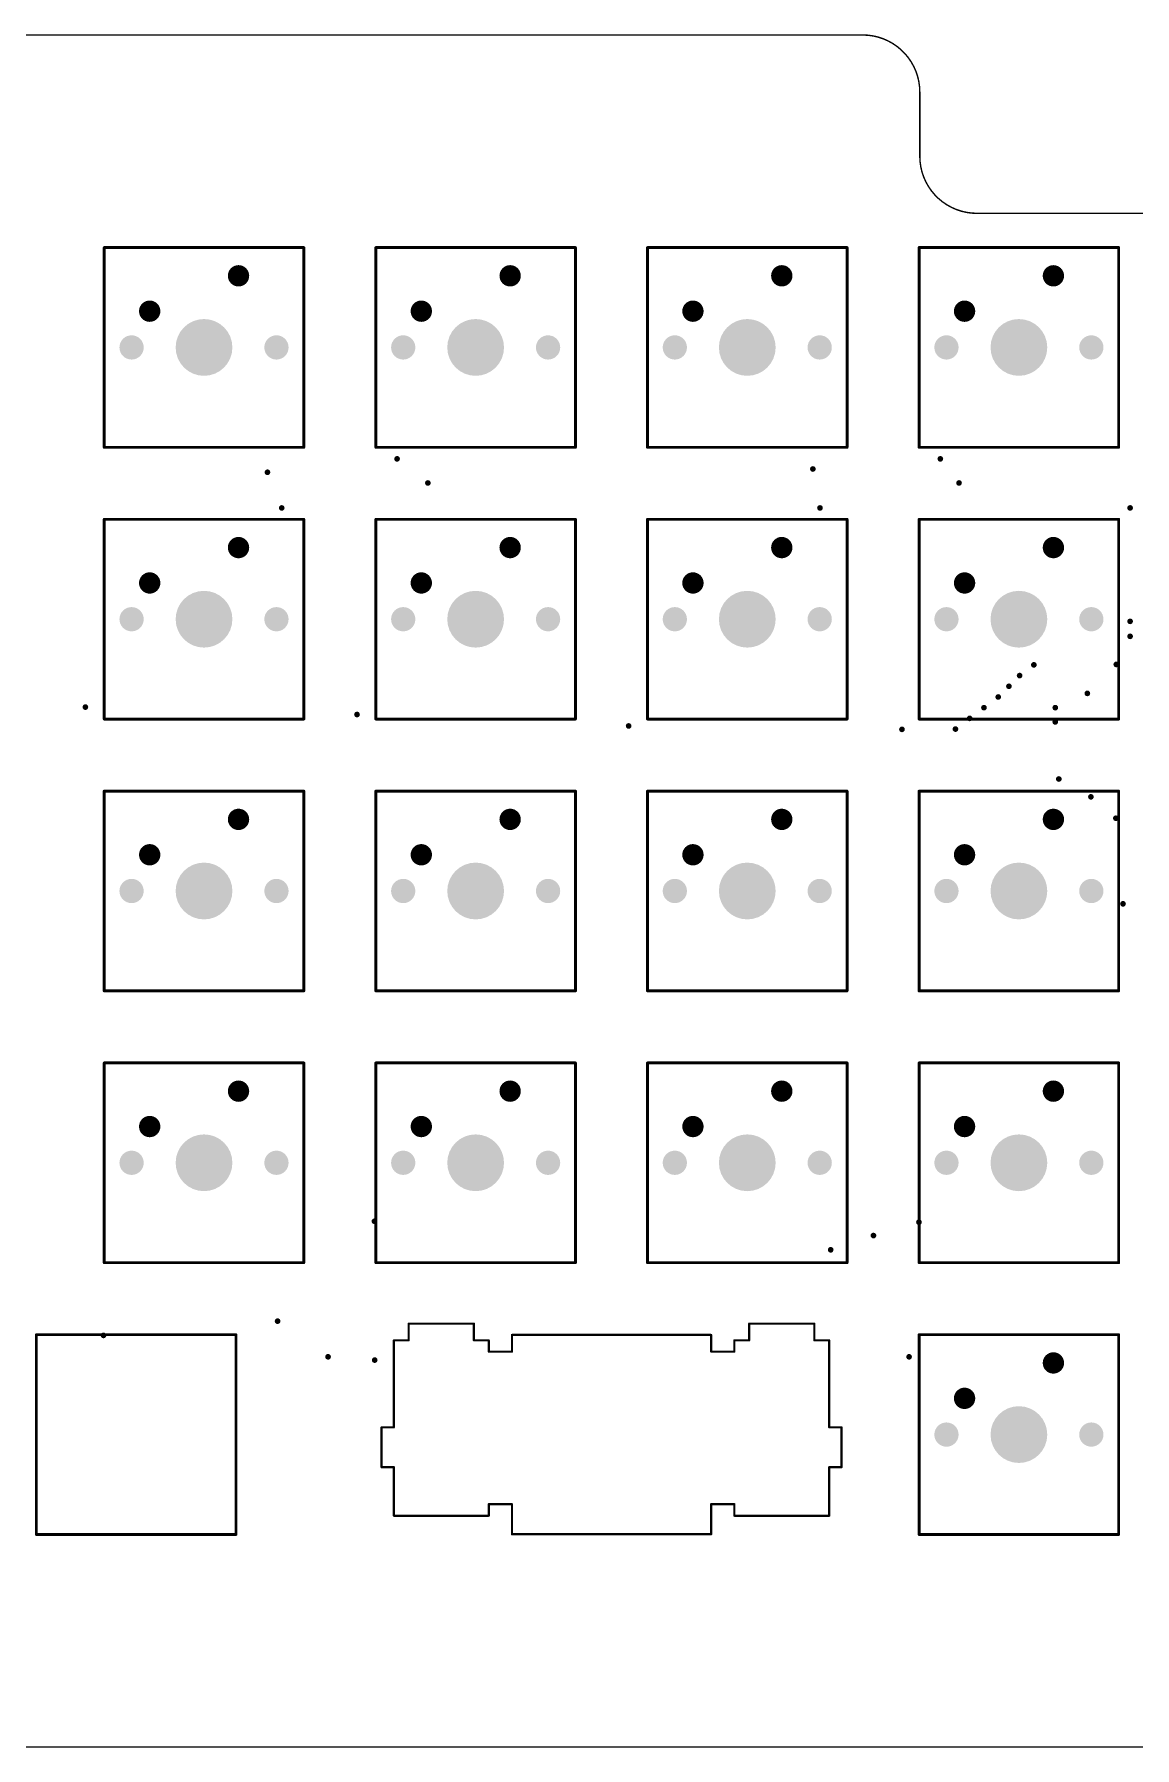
# Model space of a CAD drawing. Header units: millimetres. Extents: x -160 to 160, y -98 to 22.
# Drawn here: x -88.1 to -10.9, y -98.1 to 22 of the extents above; entities that cross this region are included whole.
import ezdxf

# ---------------------------------------------------------------- set-up
doc = ezdxf.new("R2010")
doc.units = ezdxf.units.MM
for name, color, linetype in [('Mechanical3', 76, 'Continuous'), ('PadHoleLayer', 156, 'Continuous'), ('ViaHoleLayer', 16, 'Continuous')]:
    doc.layers.add(name, color=color, linetype=linetype)

# ---------------------------------------------------------------- blocks, each defined once
blk = doc.blocks.new('R4_1_NOLED_140')
at = {"layer": 'PadHoleLayer'}
h = blk.add_hatch(color=156, dxfattribs=at)
edge = h.paths.add_edge_path()
edge.add_arc((2.42, 5.02), 0.749, 0, 360)
h = blk.add_hatch(color=156, dxfattribs=at)
edge = h.paths.add_edge_path()
edge.add_arc((-3.81, 2.54), 0.749, 0, 360)
h = blk.add_hatch(color=156, dxfattribs=at)
edge = h.paths.add_edge_path()
edge.add_arc((0, 0), 1.99, 0, 360)
h = blk.add_hatch(color=156, dxfattribs=at)
edge = h.paths.add_edge_path()
edge.add_arc((-5.08, 0), 0.851, 0, 360)
h = blk.add_hatch(color=156, dxfattribs=at)
edge = h.paths.add_edge_path()
edge.add_arc((5.08, 0), 0.851, 0, 360)
at = {"layer": 'Mechanical3', "const_width": 0.2}
for points in [[(-7, -7), (-7, 7)], [(-7, 7), (7, 7)], [(7, -7), (7, 7)], [(-7, -7), (7, -7)]]:
    blk.add_lwpolyline(points, dxfattribs=at)
at = {"layer": 'Mechanical3', "const_width": 0.1}
for points in [[(-7.05, 7, 1), (-6.95, 7, 1)], [(-7.05, 7, 1), (-6.95, 7, 1)], [(6.95, 7, 1), (7.05, 7, 1)], [(6.95, 7, 1), (7.05, 7, 1)], [(-7.05, -7, 1), (-6.95, -7, 1)], [(-7.05, -7, 1), (-6.95, -7, 1)], [(6.95, -7, 1), (7.05, -7, 1)], [(6.95, -7, 1), (7.05, -7, 1)]]:
    blk.add_lwpolyline(points, format="xyb", close=True, dxfattribs=at)
blk = doc.blocks.new('R4_2_NOLED_180_141')
at = {"layer": 'PadHoleLayer'}
h = blk.add_hatch(color=156, dxfattribs=at)
edge = h.paths.add_edge_path()
edge.add_arc((-11.938, 8.255), 2, 0, 360)
h = blk.add_hatch(color=156, dxfattribs=at)
edge = h.paths.add_edge_path()
edge.add_arc((11.938, 8.255), 2, 0, 360)
h = blk.add_hatch(color=156, dxfattribs=at)
edge = h.paths.add_edge_path()
edge.add_arc((2.4189, 5.0208), 0.7493, 0, 360)
h = blk.add_hatch(color=156, dxfattribs=at)
edge = h.paths.add_edge_path()
edge.add_arc((-3.81, 2.54), 0.7493, 0, 360)
h = blk.add_hatch(color=156, dxfattribs=at)
edge = h.paths.add_edge_path()
edge.add_arc((0, 0), 1.9939, 0, 360)
h = blk.add_hatch(color=156, dxfattribs=at)
edge = h.paths.add_edge_path()
edge.add_arc((-5.08, 0), 0.8509, 0, 360)
h = blk.add_hatch(color=156, dxfattribs=at)
edge = h.paths.add_edge_path()
edge.add_arc((5.08, 0), 0.8509, 0, 360)
h = blk.add_hatch(color=156, dxfattribs=at)
edge = h.paths.add_edge_path()
edge.add_arc((-11.938, -6.985), 1.5, 0, 360)
h = blk.add_hatch(color=156, dxfattribs=at)
edge = h.paths.add_edge_path()
edge.add_arc((11.938, -6.985), 1.5, 0, 360)
at = {"layer": 'Mechanical3', "const_width": 0.1524}
for points in [[(-14.224, 7.7724), (-9.652, 7.7724)], [(-14.224, 6.604), (-14.224, 7.7724)], [(-9.652, 6.604), (-9.652, 7.7724)], [(9.652, 7.7724), (14.224, 7.7724)], [(9.652, 6.604), (9.652, 7.7724)], [(14.224, 6.604), (14.224, 7.7724)], [(-15.2654, 6.604), (-14.224, 6.604)], [(-15.2654, 0.508), (-15.2654, 6.604)], [(-9.652, 6.604), (-8.6106, 6.604)], [(-8.6106, 5.8166), (-8.6106, 6.604)], [(-6.985, 5.8166), (-6.985, 6.985)], [(-6.985, 6.985), (6.985, 6.985)], [(6.985, 5.8166), (6.985, 6.985)], [(8.6106, 6.604), (9.652, 6.604)], [(8.6106, 5.8166), (8.6106, 6.604)], [(14.224, 6.604), (15.2654, 6.604)], [(15.2654, 0.508), (15.2654, 6.604)], [(-8.6106, 5.8166), (-6.985, 5.8166)], [(6.985, 5.8166), (8.6106, 5.8166)], [(-16.129, 0.508), (-15.2654, 0.508)], [(-16.129, -2.286), (-16.129, 0.508)], [(15.2654, 0.508), (16.129, 0.508)], [(16.129, -2.286), (16.129, 0.508)], [(-16.129, -2.286), (-15.2654, -2.286)], [(-15.2654, -5.6896), (-15.2654, -2.286)], [(15.2654, -2.286), (16.129, -2.286)], [(15.2654, -5.6896), (15.2654, -2.286)], [(-8.6106, -5.6896), (-8.6106, -4.8768)], [(-8.6106, -4.8768), (-6.985, -4.8768)], [(-6.985, -6.985), (-6.985, -4.8768)], [(6.985, -6.985), (6.985, -4.8768)], [(6.985, -4.8768), (8.6106, -4.8768)], [(8.6106, -5.6896), (8.6106, -4.8768)], [(-15.2654, -5.6896), (-8.6106, -5.6896)], [(8.6106, -5.6896), (15.2654, -5.6896)], [(-6.985, -6.985), (6.985, -6.985)]]:
    blk.add_lwpolyline(points, dxfattribs=at)
at = {"layer": 'Mechanical3', "const_width": 0.0762}
for points in [[(-14.2621, 7.7724, 1), (-14.1859, 7.7724, 1)], [(-14.2621, 7.7724, 1), (-14.1859, 7.7724, 1)], [(-9.6901, 7.7724, 1), (-9.6139, 7.7724, 1)], [(-9.6901, 7.7724, 1), (-9.6139, 7.7724, 1)], [(9.6139, 7.7724, 1), (9.6901, 7.7724, 1)], [(9.6139, 7.7724, 1), (9.6901, 7.7724, 1)], [(14.1859, 7.7724, 1), (14.2621, 7.7724, 1)], [(14.1859, 7.7724, 1), (14.2621, 7.7724, 1)], [(-15.3035, 6.604, 1), (-15.2273, 6.604, 1)], [(-15.3035, 6.604, 1), (-15.2273, 6.604, 1)], [(-14.2621, 6.604, 1), (-14.1859, 6.604, 1)], [(-14.2621, 6.604, 1), (-14.1859, 6.604, 1)], [(-9.6901, 6.604, 1), (-9.6139, 6.604, 1)], [(-9.6901, 6.604, 1), (-9.6139, 6.604, 1)], [(-8.6487, 6.604, 1), (-8.5725, 6.604, 1)], [(-8.6487, 6.604, 1), (-8.5725, 6.604, 1)], [(-7.0231, 6.985, 1), (-6.9469, 6.985, 1)], [(-7.0231, 6.985, 1), (-6.9469, 6.985, 1)], [(6.9469, 6.985, 1), (7.0231, 6.985, 1)], [(6.9469, 6.985, 1), (7.0231, 6.985, 1)], [(8.5725, 6.604, 1), (8.6487, 6.604, 1)], [(8.5725, 6.604, 1), (8.6487, 6.604, 1)], [(9.6139, 6.604, 1), (9.6901, 6.604, 1)], [(9.6139, 6.604, 1), (9.6901, 6.604, 1)], [(14.1859, 6.604, 1), (14.2621, 6.604, 1)], [(14.1859, 6.604, 1), (14.2621, 6.604, 1)], [(15.2273, 6.604, 1), (15.3035, 6.604, 1)], [(15.2273, 6.604, 1), (15.3035, 6.604, 1)], [(-8.6487, 5.8166, 1), (-8.5725, 5.8166, 1)], [(-8.6487, 5.8166, 1), (-8.5725, 5.8166, 1)], [(-7.0231, 5.8166, 1), (-6.9469, 5.8166, 1)], [(-7.0231, 5.8166, 1), (-6.9469, 5.8166, 1)], [(6.9469, 5.8166, 1), (7.0231, 5.8166, 1)], [(6.9469, 5.8166, 1), (7.0231, 5.8166, 1)], [(8.5725, 5.8166, 1), (8.6487, 5.8166, 1)], [(8.5725, 5.8166, 1), (8.6487, 5.8166, 1)], [(-16.1671, 0.508, 1), (-16.0909, 0.508, 1)], [(-16.1671, 0.508, 1), (-16.0909, 0.508, 1)], [(-15.3035, 0.508, 1), (-15.2273, 0.508, 1)], [(-15.3035, 0.508, 1), (-15.2273, 0.508, 1)], [(15.2273, 0.508, 1), (15.3035, 0.508, 1)], [(15.2273, 0.508, 1), (15.3035, 0.508, 1)], [(16.0909, 0.508, 1), (16.1671, 0.508, 1)], [(16.0909, 0.508, 1), (16.1671, 0.508, 1)], [(-16.1671, -2.286, 1), (-16.0909, -2.286, 1)], [(-16.1671, -2.286, 1), (-16.0909, -2.286, 1)], [(-15.3035, -2.286, 1), (-15.2273, -2.286, 1)], [(-15.3035, -2.286, 1), (-15.2273, -2.286, 1)], [(15.2273, -2.286, 1), (15.3035, -2.286, 1)], [(15.2273, -2.286, 1), (15.3035, -2.286, 1)], [(16.0909, -2.286, 1), (16.1671, -2.286, 1)], [(16.0909, -2.286, 1), (16.1671, -2.286, 1)], [(-8.6487, -4.8768, 1), (-8.5725, -4.8768, 1)], [(-8.6487, -4.8768, 1), (-8.5725, -4.8768, 1)], [(-7.0231, -4.8768, 1), (-6.9469, -4.8768, 1)], [(-7.0231, -4.8768, 1), (-6.9469, -4.8768, 1)], [(6.9469, -4.8768, 1), (7.0231, -4.8768, 1)], [(6.9469, -4.8768, 1), (7.0231, -4.8768, 1)], [(8.5725, -4.8768, 1), (8.6487, -4.8768, 1)], [(8.5725, -4.8768, 1), (8.6487, -4.8768, 1)], [(-15.3035, -5.6896, 1), (-15.2273, -5.6896, 1)], [(-15.3035, -5.6896, 1), (-15.2273, -5.6896, 1)], [(-8.6487, -5.6896, 1), (-8.5725, -5.6896, 1)], [(-8.6487, -5.6896, 1), (-8.5725, -5.6896, 1)], [(8.5725, -5.6896, 1), (8.6487, -5.6896, 1)], [(8.5725, -5.6896, 1), (8.6487, -5.6896, 1)], [(15.2273, -5.6896, 1), (15.3035, -5.6896, 1)], [(15.2273, -5.6896, 1), (15.3035, -5.6896, 1)], [(-7.0231, -6.985, 1), (-6.9469, -6.985, 1)], [(-7.0231, -6.985, 1), (-6.9469, -6.985, 1)], [(6.9469, -6.985, 1), (7.0231, -6.985, 1)], [(6.9469, -6.985, 1), (7.0231, -6.985, 1)]]:
    blk.add_lwpolyline(points, format="xyb", close=True, dxfattribs=at)
blk = doc.blocks.new('R4_1_5_NOLED_142')
at = {"layer": 'PadHoleLayer'}
h = blk.add_hatch(color=156, dxfattribs=at)
edge = h.paths.add_edge_path()
edge.add_arc((2.42, 5.02), 0.749, 0, 360)
h = blk.add_hatch(color=156, dxfattribs=at)
edge = h.paths.add_edge_path()
edge.add_arc((-3.81, 2.54), 0.749, 0, 360)
h = blk.add_hatch(color=156, dxfattribs=at)
edge = h.paths.add_edge_path()
edge.add_arc((0, 0), 1.99, 0, 360)
h = blk.add_hatch(color=156, dxfattribs=at)
edge = h.paths.add_edge_path()
edge.add_arc((-5.08, 0), 0.851, 0, 360)
h = blk.add_hatch(color=156, dxfattribs=at)
edge = h.paths.add_edge_path()
edge.add_arc((5.08, 0), 0.851, 0, 360)
at = {"layer": 'Mechanical3', "const_width": 0.2}
for points in [[(-7, -7), (-7, 7)], [(-7, 7), (7, 7)], [(7, -7), (7, 7)], [(-7, -7), (7, -7)]]:
    blk.add_lwpolyline(points, dxfattribs=at)
at = {"layer": 'Mechanical3', "const_width": 0.1}
for points in [[(-7.05, 7, 1), (-6.95, 7, 1)], [(-7.05, 7, 1), (-6.95, 7, 1)], [(6.95, 7, 1), (7.05, 7, 1)], [(6.95, 7, 1), (7.05, 7, 1)], [(-7.05, -7, 1), (-6.95, -7, 1)], [(-7.05, -7, 1), (-6.95, -7, 1)], [(6.95, -7, 1), (7.05, -7, 1)], [(6.95, -7, 1), (7.05, -7, 1)]]:
    blk.add_lwpolyline(points, format="xyb", close=True, dxfattribs=at)
blk = doc.blocks.new('R4_1_NOLED_152')
at = {"layer": 'PadHoleLayer'}
h = blk.add_hatch(color=156, dxfattribs=at)
edge = h.paths.add_edge_path()
edge.add_arc((2.42, 5.02), 0.749, 0, 360)
h = blk.add_hatch(color=156, dxfattribs=at)
edge = h.paths.add_edge_path()
edge.add_arc((-3.81, 2.54), 0.749, 0, 360)
h = blk.add_hatch(color=156, dxfattribs=at)
edge = h.paths.add_edge_path()
edge.add_arc((0, 0), 1.99, 0, 360)
h = blk.add_hatch(color=156, dxfattribs=at)
edge = h.paths.add_edge_path()
edge.add_arc((-5.08, 0), 0.851, 0, 360)
h = blk.add_hatch(color=156, dxfattribs=at)
edge = h.paths.add_edge_path()
edge.add_arc((5.08, 0), 0.851, 0, 360)
at = {"layer": 'Mechanical3', "const_width": 0.2}
for points in [[(-7, -7), (-7, 7)], [(-7, 7), (7, 7)], [(7, -7), (7, 7)], [(-7, -7), (7, -7)]]:
    blk.add_lwpolyline(points, dxfattribs=at)
at = {"layer": 'Mechanical3', "const_width": 0.1}
for points in [[(-7.05, 7, 1), (-6.95, 7, 1)], [(-7.05, 7, 1), (-6.95, 7, 1)], [(6.95, 7, 1), (7.05, 7, 1)], [(6.95, 7, 1), (7.05, 7, 1)], [(-7.05, -7, 1), (-6.95, -7, 1)], [(-7.05, -7, 1), (-6.95, -7, 1)], [(6.95, -7, 1), (7.05, -7, 1)], [(6.95, -7, 1), (7.05, -7, 1)]]:
    blk.add_lwpolyline(points, format="xyb", close=True, dxfattribs=at)
blk = doc.blocks.new('R4_1_NOLED_153')
at = {"layer": 'PadHoleLayer'}
h = blk.add_hatch(color=156, dxfattribs=at)
edge = h.paths.add_edge_path()
edge.add_arc((2.42, 5.02), 0.749, 0, 360)
h = blk.add_hatch(color=156, dxfattribs=at)
edge = h.paths.add_edge_path()
edge.add_arc((-3.81, 2.54), 0.749, 0, 360)
h = blk.add_hatch(color=156, dxfattribs=at)
edge = h.paths.add_edge_path()
edge.add_arc((0, 0), 1.99, 0, 360)
h = blk.add_hatch(color=156, dxfattribs=at)
edge = h.paths.add_edge_path()
edge.add_arc((-5.08, 0), 0.851, 0, 360)
h = blk.add_hatch(color=156, dxfattribs=at)
edge = h.paths.add_edge_path()
edge.add_arc((5.08, 0), 0.851, 0, 360)
at = {"layer": 'Mechanical3', "const_width": 0.2}
for points in [[(-7, -7), (-7, 7)], [(-7, 7), (7, 7)], [(7, -7), (7, 7)], [(-7, -7), (7, -7)]]:
    blk.add_lwpolyline(points, dxfattribs=at)
at = {"layer": 'Mechanical3', "const_width": 0.1}
for points in [[(-7.05, 7, 1), (-6.95, 7, 1)], [(-7.05, 7, 1), (-6.95, 7, 1)], [(6.95, 7, 1), (7.05, 7, 1)], [(6.95, 7, 1), (7.05, 7, 1)], [(-7.05, -7, 1), (-6.95, -7, 1)], [(-7.05, -7, 1), (-6.95, -7, 1)], [(6.95, -7, 1), (7.05, -7, 1)], [(6.95, -7, 1), (7.05, -7, 1)]]:
    blk.add_lwpolyline(points, format="xyb", close=True, dxfattribs=at)
blk = doc.blocks.new('R4_1_NOLED_154')
at = {"layer": 'PadHoleLayer'}
h = blk.add_hatch(color=156, dxfattribs=at)
edge = h.paths.add_edge_path()
edge.add_arc((2.42, 5.02), 0.749, 0, 360)
h = blk.add_hatch(color=156, dxfattribs=at)
edge = h.paths.add_edge_path()
edge.add_arc((-3.81, 2.54), 0.749, 0, 360)
h = blk.add_hatch(color=156, dxfattribs=at)
edge = h.paths.add_edge_path()
edge.add_arc((0, 0), 1.99, 0, 360)
h = blk.add_hatch(color=156, dxfattribs=at)
edge = h.paths.add_edge_path()
edge.add_arc((-5.08, 0), 0.851, 0, 360)
h = blk.add_hatch(color=156, dxfattribs=at)
edge = h.paths.add_edge_path()
edge.add_arc((5.08, 0), 0.851, 0, 360)
at = {"layer": 'Mechanical3', "const_width": 0.2}
for points in [[(-7, -7), (-7, 7)], [(-7, 7), (7, 7)], [(7, -7), (7, 7)], [(-7, -7), (7, -7)]]:
    blk.add_lwpolyline(points, dxfattribs=at)
at = {"layer": 'Mechanical3', "const_width": 0.1}
for points in [[(-7.05, 7, 1), (-6.95, 7, 1)], [(-7.05, 7, 1), (-6.95, 7, 1)], [(6.95, 7, 1), (7.05, 7, 1)], [(6.95, 7, 1), (7.05, 7, 1)], [(-7.05, -7, 1), (-6.95, -7, 1)], [(-7.05, -7, 1), (-6.95, -7, 1)], [(6.95, -7, 1), (7.05, -7, 1)], [(6.95, -7, 1), (7.05, -7, 1)]]:
    blk.add_lwpolyline(points, format="xyb", close=True, dxfattribs=at)
blk = doc.blocks.new('R4_1_NOLED_155')
at = {"layer": 'PadHoleLayer'}
h = blk.add_hatch(color=156, dxfattribs=at)
edge = h.paths.add_edge_path()
edge.add_arc((2.42, 5.02), 0.749, 0, 360)
h = blk.add_hatch(color=156, dxfattribs=at)
edge = h.paths.add_edge_path()
edge.add_arc((-3.81, 2.54), 0.749, 0, 360)
h = blk.add_hatch(color=156, dxfattribs=at)
edge = h.paths.add_edge_path()
edge.add_arc((0, 0), 1.99, 0, 360)
h = blk.add_hatch(color=156, dxfattribs=at)
edge = h.paths.add_edge_path()
edge.add_arc((-5.08, 0), 0.851, 0, 360)
h = blk.add_hatch(color=156, dxfattribs=at)
edge = h.paths.add_edge_path()
edge.add_arc((5.08, 0), 0.851, 0, 360)
at = {"layer": 'Mechanical3', "const_width": 0.2}
for points in [[(-7, -7), (-7, 7)], [(-7, 7), (7, 7)], [(7, -7), (7, 7)], [(-7, -7), (7, -7)]]:
    blk.add_lwpolyline(points, dxfattribs=at)
at = {"layer": 'Mechanical3', "const_width": 0.1}
for points in [[(-7.05, 7, 1), (-6.95, 7, 1)], [(-7.05, 7, 1), (-6.95, 7, 1)], [(6.95, 7, 1), (7.05, 7, 1)], [(6.95, 7, 1), (7.05, 7, 1)], [(-7.05, -7, 1), (-6.95, -7, 1)], [(-7.05, -7, 1), (-6.95, -7, 1)], [(6.95, -7, 1), (7.05, -7, 1)], [(6.95, -7, 1), (7.05, -7, 1)]]:
    blk.add_lwpolyline(points, format="xyb", close=True, dxfattribs=at)
blk = doc.blocks.new('R3_1_NOLED_167')
at = {"layer": 'PadHoleLayer'}
h = blk.add_hatch(color=156, dxfattribs=at)
edge = h.paths.add_edge_path()
edge.add_arc((2.42, 5.02), 0.749, 0, 360)
h = blk.add_hatch(color=156, dxfattribs=at)
edge = h.paths.add_edge_path()
edge.add_arc((-3.81, 2.54), 0.749, 0, 360)
h = blk.add_hatch(color=156, dxfattribs=at)
edge = h.paths.add_edge_path()
edge.add_arc((0, 0), 1.99, 0, 360)
h = blk.add_hatch(color=156, dxfattribs=at)
edge = h.paths.add_edge_path()
edge.add_arc((-5.08, 0), 0.851, 0, 360)
h = blk.add_hatch(color=156, dxfattribs=at)
edge = h.paths.add_edge_path()
edge.add_arc((5.08, 0), 0.851, 0, 360)
at = {"layer": 'Mechanical3', "const_width": 0.2}
for points in [[(-7, -7), (-7, 7)], [(-7, 7), (7, 7)], [(7, -7), (7, 7)], [(-7, -7), (7, -7)]]:
    blk.add_lwpolyline(points, dxfattribs=at)
at = {"layer": 'Mechanical3', "const_width": 0.1}
for points in [[(-7.05, 7, 1), (-6.95, 7, 1)], [(-7.05, 7, 1), (-6.95, 7, 1)], [(6.95, 7, 1), (7.05, 7, 1)], [(6.95, 7, 1), (7.05, 7, 1)], [(-7.05, -7, 1), (-6.95, -7, 1)], [(-7.05, -7, 1), (-6.95, -7, 1)], [(6.95, -7, 1), (7.05, -7, 1)], [(6.95, -7, 1), (7.05, -7, 1)]]:
    blk.add_lwpolyline(points, format="xyb", close=True, dxfattribs=at)
blk = doc.blocks.new('R3_1_NOLED_168')
at = {"layer": 'PadHoleLayer'}
h = blk.add_hatch(color=156, dxfattribs=at)
edge = h.paths.add_edge_path()
edge.add_arc((2.42, 5.02), 0.749, 0, 360)
h = blk.add_hatch(color=156, dxfattribs=at)
edge = h.paths.add_edge_path()
edge.add_arc((-3.81, 2.54), 0.749, 0, 360)
h = blk.add_hatch(color=156, dxfattribs=at)
edge = h.paths.add_edge_path()
edge.add_arc((0, 0), 1.99, 0, 360)
h = blk.add_hatch(color=156, dxfattribs=at)
edge = h.paths.add_edge_path()
edge.add_arc((-5.08, 0), 0.851, 0, 360)
h = blk.add_hatch(color=156, dxfattribs=at)
edge = h.paths.add_edge_path()
edge.add_arc((5.08, 0), 0.851, 0, 360)
at = {"layer": 'Mechanical3', "const_width": 0.2}
for points in [[(-7, -7), (-7, 7)], [(-7, 7), (7, 7)], [(7, -7), (7, 7)], [(-7, -7), (7, -7)]]:
    blk.add_lwpolyline(points, dxfattribs=at)
at = {"layer": 'Mechanical3', "const_width": 0.1}
for points in [[(-7.05, 7, 1), (-6.95, 7, 1)], [(-7.05, 7, 1), (-6.95, 7, 1)], [(6.95, 7, 1), (7.05, 7, 1)], [(6.95, 7, 1), (7.05, 7, 1)], [(-7.05, -7, 1), (-6.95, -7, 1)], [(-7.05, -7, 1), (-6.95, -7, 1)], [(6.95, -7, 1), (7.05, -7, 1)], [(6.95, -7, 1), (7.05, -7, 1)]]:
    blk.add_lwpolyline(points, format="xyb", close=True, dxfattribs=at)
blk = doc.blocks.new('R3_1_NOLED_169')
at = {"layer": 'PadHoleLayer'}
h = blk.add_hatch(color=156, dxfattribs=at)
edge = h.paths.add_edge_path()
edge.add_arc((2.42, 5.02), 0.749, 0, 360)
h = blk.add_hatch(color=156, dxfattribs=at)
edge = h.paths.add_edge_path()
edge.add_arc((-3.81, 2.54), 0.749, 0, 360)
h = blk.add_hatch(color=156, dxfattribs=at)
edge = h.paths.add_edge_path()
edge.add_arc((0, 0), 1.99, 0, 360)
h = blk.add_hatch(color=156, dxfattribs=at)
edge = h.paths.add_edge_path()
edge.add_arc((-5.08, 0), 0.851, 0, 360)
h = blk.add_hatch(color=156, dxfattribs=at)
edge = h.paths.add_edge_path()
edge.add_arc((5.08, 0), 0.851, 0, 360)
at = {"layer": 'Mechanical3', "const_width": 0.2}
for points in [[(-7, -7), (-7, 7)], [(-7, 7), (7, 7)], [(7, -7), (7, 7)], [(-7, -7), (7, -7)]]:
    blk.add_lwpolyline(points, dxfattribs=at)
at = {"layer": 'Mechanical3', "const_width": 0.1}
for points in [[(-7.05, 7, 1), (-6.95, 7, 1)], [(-7.05, 7, 1), (-6.95, 7, 1)], [(6.95, 7, 1), (7.05, 7, 1)], [(6.95, 7, 1), (7.05, 7, 1)], [(-7.05, -7, 1), (-6.95, -7, 1)], [(-7.05, -7, 1), (-6.95, -7, 1)], [(6.95, -7, 1), (7.05, -7, 1)], [(6.95, -7, 1), (7.05, -7, 1)]]:
    blk.add_lwpolyline(points, format="xyb", close=True, dxfattribs=at)
blk = doc.blocks.new('R3_1_NOLED_170')
at = {"layer": 'PadHoleLayer'}
h = blk.add_hatch(color=156, dxfattribs=at)
edge = h.paths.add_edge_path()
edge.add_arc((2.42, 5.02), 0.749, 0, 360)
h = blk.add_hatch(color=156, dxfattribs=at)
edge = h.paths.add_edge_path()
edge.add_arc((-3.81, 2.54), 0.749, 0, 360)
h = blk.add_hatch(color=156, dxfattribs=at)
edge = h.paths.add_edge_path()
edge.add_arc((0, 0), 1.99, 0, 360)
h = blk.add_hatch(color=156, dxfattribs=at)
edge = h.paths.add_edge_path()
edge.add_arc((-5.08, 0), 0.851, 0, 360)
h = blk.add_hatch(color=156, dxfattribs=at)
edge = h.paths.add_edge_path()
edge.add_arc((5.08, 0), 0.851, 0, 360)
at = {"layer": 'Mechanical3', "const_width": 0.2}
for points in [[(-7, -7), (-7, 7)], [(-7, 7), (7, 7)], [(7, -7), (7, 7)], [(-7, -7), (7, -7)]]:
    blk.add_lwpolyline(points, dxfattribs=at)
at = {"layer": 'Mechanical3', "const_width": 0.1}
for points in [[(-7.05, 7, 1), (-6.95, 7, 1)], [(-7.05, 7, 1), (-6.95, 7, 1)], [(6.95, 7, 1), (7.05, 7, 1)], [(6.95, 7, 1), (7.05, 7, 1)], [(-7.05, -7, 1), (-6.95, -7, 1)], [(-7.05, -7, 1), (-6.95, -7, 1)], [(6.95, -7, 1), (7.05, -7, 1)], [(6.95, -7, 1), (7.05, -7, 1)]]:
    blk.add_lwpolyline(points, format="xyb", close=True, dxfattribs=at)
blk = doc.blocks.new('R2_1_NOLED_181')
at = {"layer": 'PadHoleLayer'}
h = blk.add_hatch(color=156, dxfattribs=at)
edge = h.paths.add_edge_path()
edge.add_arc((2.42, 5.02), 0.749, 0, 360)
h = blk.add_hatch(color=156, dxfattribs=at)
edge = h.paths.add_edge_path()
edge.add_arc((-3.81, 2.54), 0.749, 0, 360)
h = blk.add_hatch(color=156, dxfattribs=at)
edge = h.paths.add_edge_path()
edge.add_arc((0, 0), 1.99, 0, 360)
h = blk.add_hatch(color=156, dxfattribs=at)
edge = h.paths.add_edge_path()
edge.add_arc((-5.08, 0), 0.851, 0, 360)
h = blk.add_hatch(color=156, dxfattribs=at)
edge = h.paths.add_edge_path()
edge.add_arc((5.08, 0), 0.851, 0, 360)
at = {"layer": 'Mechanical3', "const_width": 0.2}
for points in [[(-7, 7), (7, 7)], [(-7, -7), (-7, 7)], [(7, -7), (7, 7)], [(-7, -7), (7, -7)]]:
    blk.add_lwpolyline(points, dxfattribs=at)
at = {"layer": 'Mechanical3', "const_width": 0.1}
for points in [[(-7.05, 7, 1), (-6.95, 7, 1)], [(-7.05, 7, 1), (-6.95, 7, 1)], [(6.95, 7, 1), (7.05, 7, 1)], [(6.95, 7, 1), (7.05, 7, 1)], [(-7.05, -7, 1), (-6.95, -7, 1)], [(-7.05, -7, 1), (-6.95, -7, 1)], [(6.95, -7, 1), (7.05, -7, 1)], [(6.95, -7, 1), (7.05, -7, 1)]]:
    blk.add_lwpolyline(points, format="xyb", close=True, dxfattribs=at)
blk = doc.blocks.new('R2_1_NOLED_182')
at = {"layer": 'PadHoleLayer'}
h = blk.add_hatch(color=156, dxfattribs=at)
edge = h.paths.add_edge_path()
edge.add_arc((2.42, 5.02), 0.749, 0, 360)
h = blk.add_hatch(color=156, dxfattribs=at)
edge = h.paths.add_edge_path()
edge.add_arc((-3.81, 2.54), 0.749, 0, 360)
h = blk.add_hatch(color=156, dxfattribs=at)
edge = h.paths.add_edge_path()
edge.add_arc((0, 0), 1.99, 0, 360)
h = blk.add_hatch(color=156, dxfattribs=at)
edge = h.paths.add_edge_path()
edge.add_arc((-5.08, 0), 0.851, 0, 360)
h = blk.add_hatch(color=156, dxfattribs=at)
edge = h.paths.add_edge_path()
edge.add_arc((5.08, 0), 0.851, 0, 360)
at = {"layer": 'Mechanical3', "const_width": 0.2}
for points in [[(-7, 7), (7, 7)], [(-7, -7), (-7, 7)], [(7, -7), (7, 7)], [(-7, -7), (7, -7)]]:
    blk.add_lwpolyline(points, dxfattribs=at)
at = {"layer": 'Mechanical3', "const_width": 0.1}
for points in [[(-7.05, 7, 1), (-6.95, 7, 1)], [(-7.05, 7, 1), (-6.95, 7, 1)], [(6.95, 7, 1), (7.05, 7, 1)], [(6.95, 7, 1), (7.05, 7, 1)], [(-7.05, -7, 1), (-6.95, -7, 1)], [(-7.05, -7, 1), (-6.95, -7, 1)], [(6.95, -7, 1), (7.05, -7, 1)], [(6.95, -7, 1), (7.05, -7, 1)]]:
    blk.add_lwpolyline(points, format="xyb", close=True, dxfattribs=at)
blk = doc.blocks.new('R2_1_NOLED_183')
at = {"layer": 'PadHoleLayer'}
h = blk.add_hatch(color=156, dxfattribs=at)
edge = h.paths.add_edge_path()
edge.add_arc((2.42, 5.02), 0.749, 0, 360)
h = blk.add_hatch(color=156, dxfattribs=at)
edge = h.paths.add_edge_path()
edge.add_arc((-3.81, 2.54), 0.749, 0, 360)
h = blk.add_hatch(color=156, dxfattribs=at)
edge = h.paths.add_edge_path()
edge.add_arc((0, 0), 1.99, 0, 360)
h = blk.add_hatch(color=156, dxfattribs=at)
edge = h.paths.add_edge_path()
edge.add_arc((-5.08, 0), 0.851, 0, 360)
h = blk.add_hatch(color=156, dxfattribs=at)
edge = h.paths.add_edge_path()
edge.add_arc((5.08, 0), 0.851, 0, 360)
at = {"layer": 'Mechanical3', "const_width": 0.2}
for points in [[(-7, 7), (7, 7)], [(-7, -7), (-7, 7)], [(7, -7), (7, 7)], [(-7, -7), (7, -7)]]:
    blk.add_lwpolyline(points, dxfattribs=at)
at = {"layer": 'Mechanical3', "const_width": 0.1}
for points in [[(-7.05, 7, 1), (-6.95, 7, 1)], [(-7.05, 7, 1), (-6.95, 7, 1)], [(6.95, 7, 1), (7.05, 7, 1)], [(6.95, 7, 1), (7.05, 7, 1)], [(-7.05, -7, 1), (-6.95, -7, 1)], [(-7.05, -7, 1), (-6.95, -7, 1)], [(6.95, -7, 1), (7.05, -7, 1)], [(6.95, -7, 1), (7.05, -7, 1)]]:
    blk.add_lwpolyline(points, format="xyb", close=True, dxfattribs=at)
blk = doc.blocks.new('R2_1_NOLED_184')
at = {"layer": 'PadHoleLayer'}
h = blk.add_hatch(color=156, dxfattribs=at)
edge = h.paths.add_edge_path()
edge.add_arc((2.42, 5.02), 0.749, 0, 360)
h = blk.add_hatch(color=156, dxfattribs=at)
edge = h.paths.add_edge_path()
edge.add_arc((-3.81, 2.54), 0.749, 0, 360)
h = blk.add_hatch(color=156, dxfattribs=at)
edge = h.paths.add_edge_path()
edge.add_arc((0, 0), 1.99, 0, 360)
h = blk.add_hatch(color=156, dxfattribs=at)
edge = h.paths.add_edge_path()
edge.add_arc((-5.08, 0), 0.851, 0, 360)
h = blk.add_hatch(color=156, dxfattribs=at)
edge = h.paths.add_edge_path()
edge.add_arc((5.08, 0), 0.851, 0, 360)
at = {"layer": 'Mechanical3', "const_width": 0.2}
for points in [[(-7, 7), (7, 7)], [(-7, -7), (-7, 7)], [(7, -7), (7, 7)], [(-7, -7), (7, -7)]]:
    blk.add_lwpolyline(points, dxfattribs=at)
at = {"layer": 'Mechanical3', "const_width": 0.1}
for points in [[(-7.05, 7, 1), (-6.95, 7, 1)], [(-7.05, 7, 1), (-6.95, 7, 1)], [(6.95, 7, 1), (7.05, 7, 1)], [(6.95, 7, 1), (7.05, 7, 1)], [(-7.05, -7, 1), (-6.95, -7, 1)], [(-7.05, -7, 1), (-6.95, -7, 1)], [(6.95, -7, 1), (7.05, -7, 1)], [(6.95, -7, 1), (7.05, -7, 1)]]:
    blk.add_lwpolyline(points, format="xyb", close=True, dxfattribs=at)
blk = doc.blocks.new('R1_NOLED_194')
at = {"layer": 'PadHoleLayer'}
h = blk.add_hatch(color=156, dxfattribs=at)
edge = h.paths.add_edge_path()
edge.add_arc((2.42, 5.02), 0.749, 0, 360)
h = blk.add_hatch(color=156, dxfattribs=at)
edge = h.paths.add_edge_path()
edge.add_arc((-3.81, 2.54), 0.749, 0, 360)
h = blk.add_hatch(color=156, dxfattribs=at)
edge = h.paths.add_edge_path()
edge.add_arc((0, 0), 1.99, 0, 360)
h = blk.add_hatch(color=156, dxfattribs=at)
edge = h.paths.add_edge_path()
edge.add_arc((-5.08, 0), 0.851, 0, 360)
h = blk.add_hatch(color=156, dxfattribs=at)
edge = h.paths.add_edge_path()
edge.add_arc((5.08, 0), 0.851, 0, 360)
at = {"layer": 'Mechanical3', "const_width": 0.2}
for points in [[(-7, -7), (-7, 7)], [(-7, 7), (7, 7)], [(7, -7), (7, 7)], [(-7, -7), (7, -7)]]:
    blk.add_lwpolyline(points, dxfattribs=at)
at = {"layer": 'Mechanical3', "const_width": 0.1}
for points in [[(-7.05, 7, 1), (-6.95, 7, 1)], [(-7.05, 7, 1), (-6.95, 7, 1)], [(6.95, 7, 1), (7.05, 7, 1)], [(6.95, 7, 1), (7.05, 7, 1)], [(-7.05, -7, 1), (-6.95, -7, 1)], [(-7.05, -7, 1), (-6.95, -7, 1)], [(6.95, -7, 1), (7.05, -7, 1)], [(6.95, -7, 1), (7.05, -7, 1)]]:
    blk.add_lwpolyline(points, format="xyb", close=True, dxfattribs=at)
blk = doc.blocks.new('R1_NOLED_195')
at = {"layer": 'PadHoleLayer'}
h = blk.add_hatch(color=156, dxfattribs=at)
edge = h.paths.add_edge_path()
edge.add_arc((2.42, 5.02), 0.749, 0, 360)
h = blk.add_hatch(color=156, dxfattribs=at)
edge = h.paths.add_edge_path()
edge.add_arc((-3.81, 2.54), 0.749, 0, 360)
h = blk.add_hatch(color=156, dxfattribs=at)
edge = h.paths.add_edge_path()
edge.add_arc((0, 0), 1.99, 0, 360)
h = blk.add_hatch(color=156, dxfattribs=at)
edge = h.paths.add_edge_path()
edge.add_arc((-5.08, 0), 0.851, 0, 360)
h = blk.add_hatch(color=156, dxfattribs=at)
edge = h.paths.add_edge_path()
edge.add_arc((5.08, 0), 0.851, 0, 360)
at = {"layer": 'Mechanical3', "const_width": 0.2}
for points in [[(-7, 7), (7, 7)], [(-7, -7), (-7, 7)], [(7, -7), (7, 7)], [(-7, -7), (7, -7)]]:
    blk.add_lwpolyline(points, dxfattribs=at)
at = {"layer": 'Mechanical3', "const_width": 0.1}
for points in [[(-7.05, 7, 1), (-6.95, 7, 1)], [(-7.05, 7, 1), (-6.95, 7, 1)], [(6.95, 7, 1), (7.05, 7, 1)], [(6.95, 7, 1), (7.05, 7, 1)], [(-7.05, -7, 1), (-6.95, -7, 1)], [(-7.05, -7, 1), (-6.95, -7, 1)], [(6.95, -7, 1), (7.05, -7, 1)], [(6.95, -7, 1), (7.05, -7, 1)]]:
    blk.add_lwpolyline(points, format="xyb", close=True, dxfattribs=at)
blk = doc.blocks.new('R1_NOLED_196')
at = {"layer": 'PadHoleLayer'}
h = blk.add_hatch(color=156, dxfattribs=at)
edge = h.paths.add_edge_path()
edge.add_arc((2.42, 5.02), 0.749, 0, 360)
h = blk.add_hatch(color=156, dxfattribs=at)
edge = h.paths.add_edge_path()
edge.add_arc((-3.81, 2.54), 0.749, 0, 360)
h = blk.add_hatch(color=156, dxfattribs=at)
edge = h.paths.add_edge_path()
edge.add_arc((0, 0), 1.99, 0, 360)
h = blk.add_hatch(color=156, dxfattribs=at)
edge = h.paths.add_edge_path()
edge.add_arc((-5.08, 0), 0.851, 0, 360)
h = blk.add_hatch(color=156, dxfattribs=at)
edge = h.paths.add_edge_path()
edge.add_arc((5.08, 0), 0.851, 0, 360)
at = {"layer": 'Mechanical3', "const_width": 0.2}
for points in [[(-7, -7), (-7, 7)], [(-7, 7), (7, 7)], [(7, -7), (7, 7)], [(-7, -7), (7, -7)]]:
    blk.add_lwpolyline(points, dxfattribs=at)
at = {"layer": 'Mechanical3', "const_width": 0.1}
for points in [[(-7.05, 7, 1), (-6.95, 7, 1)], [(-7.05, 7, 1), (-6.95, 7, 1)], [(6.95, 7, 1), (7.05, 7, 1)], [(6.95, 7, 1), (7.05, 7, 1)], [(-7.05, -7, 1), (-6.95, -7, 1)], [(-7.05, -7, 1), (-6.95, -7, 1)], [(6.95, -7, 1), (7.05, -7, 1)], [(6.95, -7, 1), (7.05, -7, 1)]]:
    blk.add_lwpolyline(points, format="xyb", close=True, dxfattribs=at)
blk = doc.blocks.new('R1_NOLED_197')
at = {"layer": 'PadHoleLayer'}
h = blk.add_hatch(color=156, dxfattribs=at)
edge = h.paths.add_edge_path()
edge.add_arc((2.42, 5.02), 0.749, 0, 360)
h = blk.add_hatch(color=156, dxfattribs=at)
edge = h.paths.add_edge_path()
edge.add_arc((-3.81, 2.54), 0.749, 0, 360)
h = blk.add_hatch(color=156, dxfattribs=at)
edge = h.paths.add_edge_path()
edge.add_arc((0, 0), 1.99, 0, 360)
h = blk.add_hatch(color=156, dxfattribs=at)
edge = h.paths.add_edge_path()
edge.add_arc((-5.08, 0), 0.851, 0, 360)
h = blk.add_hatch(color=156, dxfattribs=at)
edge = h.paths.add_edge_path()
edge.add_arc((5.08, 0), 0.851, 0, 360)
at = {"layer": 'Mechanical3', "const_width": 0.2}
for points in [[(-7, 7), (7, 7)], [(-7, -7), (-7, 7)], [(7, -7), (7, 7)], [(-7, -7), (7, -7)]]:
    blk.add_lwpolyline(points, dxfattribs=at)
at = {"layer": 'Mechanical3', "const_width": 0.1}
for points in [[(-7.05, 7, 1), (-6.95, 7, 1)], [(-7.05, 7, 1), (-6.95, 7, 1)], [(6.95, 7, 1), (7.05, 7, 1)], [(6.95, 7, 1), (7.05, 7, 1)], [(-7.05, -7, 1), (-6.95, -7, 1)], [(-7.05, -7, 1), (-6.95, -7, 1)], [(6.95, -7, 1), (7.05, -7, 1)], [(6.95, -7, 1), (7.05, -7, 1)]]:
    blk.add_lwpolyline(points, format="xyb", close=True, dxfattribs=at)

msp = doc.modelspace()

# ---------------------------------------------------------------- hatches: boundary and pattern name
at = {"layer": 'ViaHoleLayer'}
h = msp.add_hatch(color=16, dxfattribs=at)
edge = h.paths.add_edge_path()
edge.add_arc((-62.66, -7.81), 0.2, 0, 360)
h = msp.add_hatch(color=16, dxfattribs=at)
edge = h.paths.add_edge_path()
edge.add_arc((-33.5, -8.52), 0.2, 0, 360)
h = msp.add_hatch(color=16, dxfattribs=at)
edge = h.paths.add_edge_path()
edge.add_arc((-24.56, -7.81), 0.2, 0, 360)
h = msp.add_hatch(color=16, dxfattribs=at)
edge = h.paths.add_edge_path()
edge.add_arc((-71.75, -8.75), 0.2, 0, 360)
h = msp.add_hatch(color=16, dxfattribs=at)
edge = h.paths.add_edge_path()
edge.add_arc((-60.5, -9.5), 0.2, 0, 360)
h = msp.add_hatch(color=16, dxfattribs=at)
edge = h.paths.add_edge_path()
edge.add_arc((-23.25, -9.5), 0.2, 0, 360)
h = msp.add_hatch(color=16, dxfattribs=at)
edge = h.paths.add_edge_path()
edge.add_arc((-70.75, -11.25), 0.2, 0, 360)
h = msp.add_hatch(color=16, dxfattribs=at)
edge = h.paths.add_edge_path()
edge.add_arc((-33, -11.25), 0.2, 0, 360)
h = msp.add_hatch(color=16, dxfattribs=at)
edge = h.paths.add_edge_path()
edge.add_arc((-11.25, -11.25), 0.2, 0, 360)
h = msp.add_hatch(color=16, dxfattribs=at)
edge = h.paths.add_edge_path()
edge.add_arc((-11.25, -19.2), 0.2, 0, 360)
h = msp.add_hatch(color=16, dxfattribs=at)
edge = h.paths.add_edge_path()
edge.add_arc((-11.25, -20.25), 0.2, 0, 360)
h = msp.add_hatch(color=16, dxfattribs=at)
edge = h.paths.add_edge_path()
edge.add_arc((-19, -23), 0.2, 0, 360)
h = msp.add_hatch(color=16, dxfattribs=at)
edge = h.paths.add_edge_path()
edge.add_arc((-18, -22.25), 0.2, 0, 360)
h = msp.add_hatch(color=16, dxfattribs=at)
edge = h.paths.add_edge_path()
edge.add_arc((-12.22, -22.22), 0.2, 0, 360)
h = msp.add_hatch(color=16, dxfattribs=at)
edge = h.paths.add_edge_path()
edge.add_arc((-19.75, -23.75), 0.2, 0, 360)
h = msp.add_hatch(color=16, dxfattribs=at)
edge = h.paths.add_edge_path()
edge.add_arc((-84.52, -25.21), 0.2, 0, 360)
h = msp.add_hatch(color=16, dxfattribs=at)
edge = h.paths.add_edge_path()
edge.add_arc((-21.5, -25.25), 0.2, 0, 360)
h = msp.add_hatch(color=16, dxfattribs=at)
edge = h.paths.add_edge_path()
edge.add_arc((-20.5, -24.5), 0.2, 0, 360)
h = msp.add_hatch(color=16, dxfattribs=at)
edge = h.paths.add_edge_path()
edge.add_arc((-16.5, -25.25), 0.2, 0, 360)
h = msp.add_hatch(color=16, dxfattribs=at)
edge = h.paths.add_edge_path()
edge.add_arc((-14.25, -24.25), 0.2, 0, 360)
h = msp.add_hatch(color=16, dxfattribs=at)
edge = h.paths.add_edge_path()
edge.add_arc((-65.47, -25.73), 0.2, 0, 360)
h = msp.add_hatch(color=16, dxfattribs=at)
edge = h.paths.add_edge_path()
edge.add_arc((-46.42, -26.53), 0.2, 0, 360)
h = msp.add_hatch(color=16, dxfattribs=at)
edge = h.paths.add_edge_path()
edge.add_arc((-22.5, -26), 0.2, 0, 360)
h = msp.add_hatch(color=16, dxfattribs=at)
edge = h.paths.add_edge_path()
edge.add_arc((-16.5, -26.25), 0.2, 0, 360)
h = msp.add_hatch(color=16, dxfattribs=at)
edge = h.paths.add_edge_path()
edge.add_arc((-27.25, -26.77), 0.2, 0, 360)
h = msp.add_hatch(color=16, dxfattribs=at)
edge = h.paths.add_edge_path()
edge.add_arc((-23.5, -26.75), 0.2, 0, 360)
h = msp.add_hatch(color=16, dxfattribs=at)
edge = h.paths.add_edge_path()
edge.add_arc((-16.25, -30.25), 0.2, 0, 360)
h = msp.add_hatch(color=16, dxfattribs=at)
edge = h.paths.add_edge_path()
edge.add_arc((-14, -31.5), 0.2, 0, 360)
h = msp.add_hatch(color=16, dxfattribs=at)
edge = h.paths.add_edge_path()
edge.add_arc((-12.25, -33), 0.2, 0, 360)
h = msp.add_hatch(color=16, dxfattribs=at)
edge = h.paths.add_edge_path()
edge.add_arc((-11.75, -39), 0.2, 0, 360)
h = msp.add_hatch(color=16, dxfattribs=at)
edge = h.paths.add_edge_path()
edge.add_arc((-64.25, -61.25), 0.2, 0, 360)
h = msp.add_hatch(color=16, dxfattribs=at)
edge = h.paths.add_edge_path()
edge.add_arc((-26.06, -61.31), 0.2, 0, 360)
h = msp.add_hatch(color=16, dxfattribs=at)
edge = h.paths.add_edge_path()
edge.add_arc((-29.25, -62.25), 0.2, 0, 360)
h = msp.add_hatch(color=16, dxfattribs=at)
edge = h.paths.add_edge_path()
edge.add_arc((-32.25, -63.25), 0.2, 0, 360)
h = msp.add_hatch(color=16, dxfattribs=at)
edge = h.paths.add_edge_path()
edge.add_arc((-71.04, -68.25), 0.2, 0, 360)
h = msp.add_hatch(color=16, dxfattribs=at)
edge = h.paths.add_edge_path()
edge.add_arc((-83.25, -69.25), 0.2, 0, 360)
h = msp.add_hatch(color=16, dxfattribs=at)
edge = h.paths.add_edge_path()
edge.add_arc((-67.5, -70.75), 0.2, 0, 360)
h = msp.add_hatch(color=16, dxfattribs=at)
edge = h.paths.add_edge_path()
edge.add_arc((-64.23, -70.98), 0.2, 0, 360)
h = msp.add_hatch(color=16, dxfattribs=at)
edge = h.paths.add_edge_path()
edge.add_arc((-26.75, -70.75), 0.2, 0, 360)

# ---------------------------------------------------------------- linework, layer by layer
at = {"layer": 'Mechanical3', "const_width": 0.1}
for points in [[(-103, 21.9), (-30, 21.9)], [(-103, 21.9), (-30, 21.9)], [(-26, 13.4), (-26, 17.9)], [(-26, 13.4), (-26, 17.9)], [(-22, 9.4), (22, 9.4)], [(-103, -98.1), (103, -98.1)], [(-103, -98.1), (103, -98.1)]]:
    msp.add_lwpolyline(points, dxfattribs=at)
at = {"layer": 'Mechanical3', "const_width": 0.05}
for points in [[(-30.03, 21.9, 1), (-29.98, 21.9, 1)], [(-30.03, 21.9, 1), (-29.98, 21.9, 1)], [(-30.03, 21.9, 1), (-29.98, 21.9, 1)], [(-30.03, 21.9, 1), (-29.98, 21.9, 1)], [(-26.03, 17.9, 1), (-25.98, 17.9, 1)], [(-26.03, 17.9, 1), (-25.98, 17.9, 1)], [(-26.03, 17.9, 1), (-25.98, 17.9, 1)], [(-26.03, 17.9, 1), (-25.98, 17.9, 1)], [(-26.03, 13.4, 1), (-25.98, 13.4, 1)], [(-26.03, 13.4, 1), (-25.98, 13.4, 1)], [(-26.03, 13.4, 1), (-25.98, 13.4, 1)], [(-26.03, 13.4, 1), (-25.98, 13.4, 1)], [(-22.03, 9.4, 1), (-21.98, 9.4, 1)], [(-22.03, 9.4, 1), (-21.98, 9.4, 1)], [(-22.03, 9.4, 1), (-21.98, 9.4, 1)]]:
    msp.add_lwpolyline(points, format="xyb", close=True, dxfattribs=at)
at = {"layer": 'Mechanical3', "const_width": 0.1}
for points in [[(-30, 21.9, -0.414214), (-26, 17.9)], [(-30, 21.9, -0.414214), (-26, 17.9)], [(-22, 9.4, -0.414214), (-26, 13.4)], [(-22, 9.4, -0.414214), (-26, 13.4)]]:
    msp.add_lwpolyline(points, format="xyb", dxfattribs=at)

# ---------------------------------------------------------------- block references
for name, p in [('R1_NOLED_197', (-76.2, 0)), ('R1_NOLED_196', (-57.15, 0)), ('R1_NOLED_195', (-38.1, 0)), ('R1_NOLED_194', (-19.05, 0)), ('R2_1_NOLED_184', (-76.2, -19.05)), ('R2_1_NOLED_183', (-57.15, -19.05)), ('R2_1_NOLED_182', (-38.1, -19.05)), ('R2_1_NOLED_181', (-19.05, -19.05)), ('R3_1_NOLED_170', (-76.2, -38.1)), ('R3_1_NOLED_169', (-57.15, -38.1)), ('R3_1_NOLED_168', (-38.1, -38.1)), ('R3_1_NOLED_167', (-19.05, -38.1)), ('R4_1_NOLED_155', (-76.2, -57.15)), ('R4_1_NOLED_154', (-57.15, -57.15)), ('R4_1_NOLED_153', (-38.1, -57.15)), ('R4_1_NOLED_152', (-19.05, -57.15)), ('R4_1_NOLED_140', (-19.05, -76.2))]:
    msp.add_blockref(name, p)
at = {"rotation": 360}
for name, p in [('R4_2_NOLED_180_141', (-47.62, -76.2)), ('R4_1_5_NOLED_142', (-80.96, -76.2))]:
    msp.add_blockref(name, p, dxfattribs=at)

doc.saveas('drawing.dxf')
